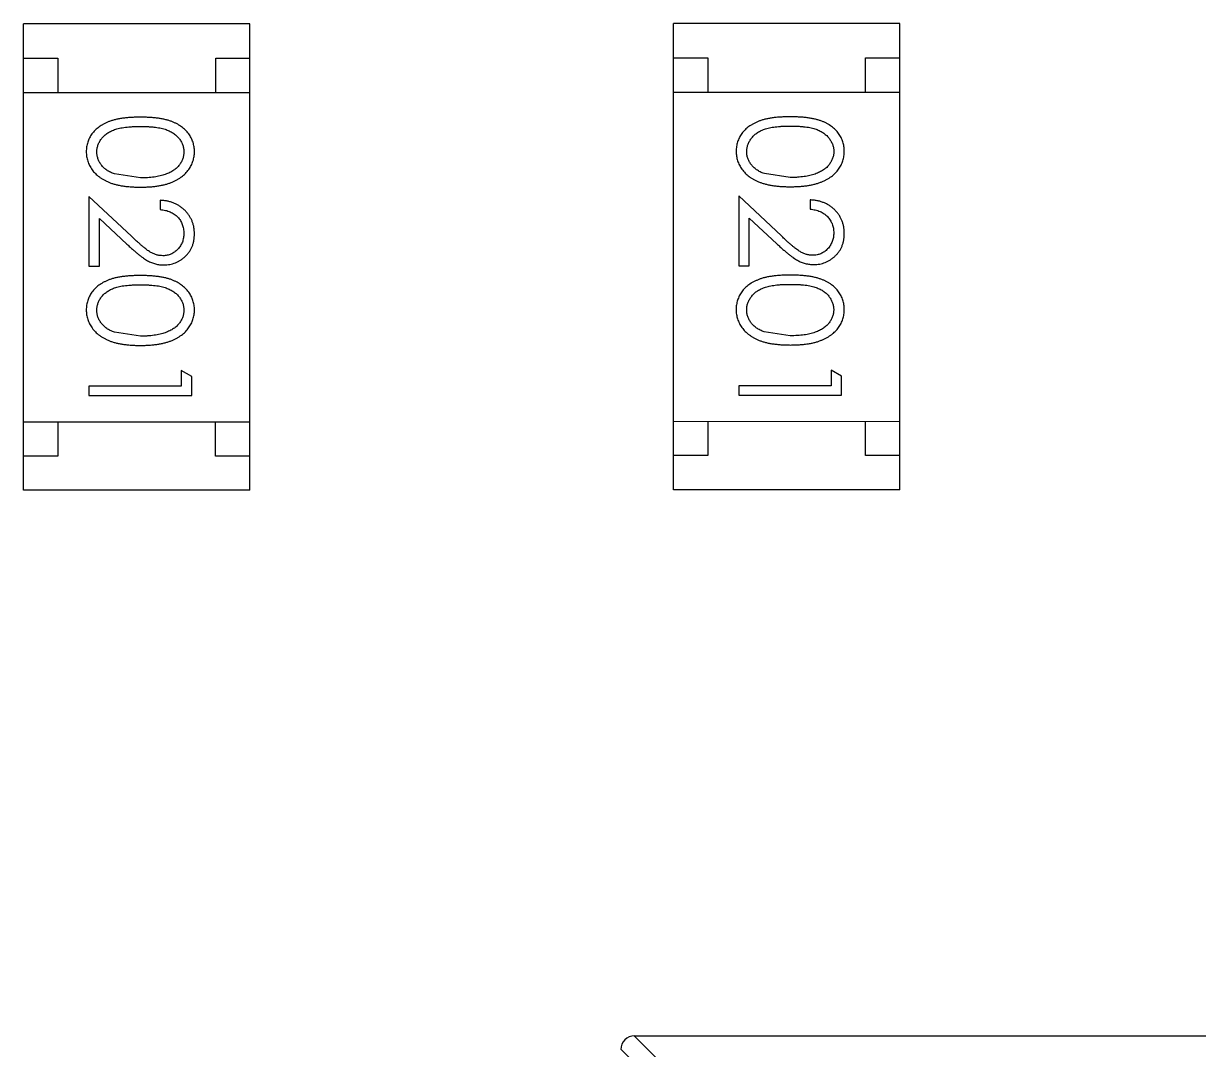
# Model space of a CAD drawing. Header units: inches. Extents: x -29 to 164, y -51 to 83.
# Drawn here: x 152.491 to 154.204, y 27.205 to 28.701 of the extents above; entities that cross this region are included whole.
import ezdxf

# ---------------------------------------------------------------- set-up
doc = ezdxf.new("R2010")
doc.units = ezdxf.units.IN
doc.header["$LTSCALE"] = 1.21
doc.header["$MEASUREMENT"] = 0
doc.layers.get('0').update_dxf_attribs({"linetype": 'CONTINUOUS'})

msp = doc.modelspace()

# ---------------------------------------------------------------- linework, layer by layer
at = {"color": 7, "linetype": 'Continuous'}
for p, q in [((152.4906, 28.02), (152.4908, 28.7)), ((152.8208, 28.7), (152.4908, 28.7)), ((152.8206, 28.02), (152.8208, 28.7)), ((153.4381, 28.0206), (153.4382, 28.7006)), ((153.7682, 28.7005), (153.4382, 28.7006)), ((153.7681, 28.0205), (153.7682, 28.7005)), ((152.4908, 28.65), (152.5408, 28.65)), ((152.5408, 28.65), (152.5408, 28.6)), ((152.7708, 28.65), (152.8208, 28.65)), ((152.7708, 28.6), (152.7708, 28.65)), ((153.4382, 28.6506), (153.4882, 28.6506)), ((153.4882, 28.6506), (153.4882, 28.6006)), ((153.7182, 28.6505), (153.7682, 28.6505)), ((153.7182, 28.6005), (153.7182, 28.6505)), ((152.4908, 28.6), (152.8208, 28.6)), ((153.4382, 28.6006), (153.7682, 28.6005)), ((152.661, 28.4755), (152.6233, 28.4812)), ((153.6085, 28.4761), (153.5708, 28.4818)), ((152.586, 28.4486), (152.586, 28.3467)), ((152.6481, 28.3904), (152.586, 28.4486)), ((152.6899, 28.4428), (152.6898, 28.4293)), ((153.5335, 28.4492), (153.5334, 28.3472)), ((153.5955, 28.391), (153.5335, 28.4492)), ((153.6373, 28.4434), (153.6373, 28.4299)), ((152.6014, 28.3467), (152.6014, 28.4165)), ((152.6014, 28.4165), (152.6414, 28.3789)), ((153.5488, 28.3472), (153.5488, 28.417)), ((153.5488, 28.417), (153.5889, 28.3795)), ((152.586, 28.3467), (152.6014, 28.3467)), ((153.5334, 28.3472), (153.5488, 28.3472)), ((152.661, 28.2447), (152.6233, 28.2504)), ((153.6084, 28.2453), (153.5707, 28.251)), ((152.7206, 28.1947), (152.7206, 28.1716)), ((152.736, 28.1859), (152.7206, 28.1947)), ((152.7359, 28.1582), (152.736, 28.1859)), ((153.668, 28.1953), (153.668, 28.1722)), ((153.6834, 28.1865), (153.668, 28.1953)), ((153.6834, 28.1587), (153.6834, 28.1865)), ((152.7206, 28.1716), (152.5859, 28.1717)), ((152.5859, 28.1717), (152.5859, 28.1582)), ((153.668, 28.1722), (153.5334, 28.1722)), ((153.5334, 28.1722), (153.5334, 28.1588)), ((152.5859, 28.1582), (152.7359, 28.1582)), ((153.5334, 28.1588), (153.6834, 28.1587)), ((152.4907, 28.12), (152.8207, 28.12)), ((152.5407, 28.12), (152.5406, 28.07)), ((152.7706, 28.07), (152.7707, 28.12)), ((153.4381, 28.1206), (153.7681, 28.1205)), ((153.4881, 28.1206), (153.4881, 28.0706)), ((153.7181, 28.0705), (153.7181, 28.1205)), ((152.5406, 28.07), (152.4906, 28.07)), ((152.8206, 28.07), (152.7706, 28.07)), ((153.4881, 28.0706), (153.4381, 28.0706)), ((153.7681, 28.0705), (153.7181, 28.0705)), ((152.8206, 28.02), (152.4906, 28.02)), ((153.7681, 28.0205), (153.4381, 28.0206)), ((153.3811, 27.2247), (153.4725, 27.1332)), ((153.3814, 27.2247), (155.0414, 27.2243)), ((153.4528, 27.1135), (153.3614, 27.205))]:
    msp.add_line(p, q, dxfattribs=at)
msp.add_arc((153.3814, 27.2047), 0.02, 89.988, 179.988, dxfattribs=at)
for points, knots in [([(152.661, 28.564), (152.6586, 28.5639), (152.6539, 28.5639), (152.6472, 28.5636), (152.6408, 28.5631), (152.6349, 28.5624), (152.6293, 28.5615), (152.6242, 28.5604), (152.6195, 28.5591), (152.6151, 28.5576), (152.6111, 28.5559), (152.6074, 28.554), (152.604, 28.552), (152.6008, 28.5499), (152.5978, 28.5476), (152.595, 28.5451), (152.5926, 28.5424), (152.5904, 28.5396), (152.5885, 28.5367), (152.5868, 28.5337), (152.5853, 28.5306), (152.5842, 28.5274), (152.5833, 28.5241), (152.5826, 28.5208), (152.5822, 28.5173), (152.5822, 28.515), (152.5822, 28.5138)], [0, 0, 0, 0, 0.068113, 0.132564, 0.193427, 0.250218, 0.303569, 0.353576, 0.400235, 0.443586, 0.484619, 0.524292, 0.56238, 0.599049, 0.63494, 0.669782, 0.704009, 0.737842, 0.771098, 0.803896, 0.836415, 0.868639, 0.900715, 0.933378, 0.966213, 1, 1, 1, 1]), ([(152.7399, 28.5138), (152.7398, 28.515), (152.7398, 28.5173), (152.7394, 28.5208), (152.7387, 28.5241), (152.7378, 28.5274), (152.7366, 28.5306), (152.7352, 28.5337), (152.7335, 28.5368), (152.7315, 28.5397), (152.7293, 28.5425), (152.7269, 28.5452), (152.7241, 28.5477), (152.7212, 28.55), (152.718, 28.5521), (152.7145, 28.5542), (152.7108, 28.556), (152.7069, 28.5577), (152.7025, 28.5592), (152.6979, 28.5604), (152.6927, 28.5616), (152.6872, 28.5624), (152.6812, 28.5631), (152.6748, 28.5636), (152.668, 28.5639), (152.6634, 28.5639), (152.661, 28.564)], [0, 0, 0, 0, 0.033742, 0.066533, 0.099153, 0.13154, 0.164087, 0.196563, 0.229707, 0.263315, 0.297504, 0.331686, 0.366482, 0.4021, 0.438958, 0.476748, 0.515985, 0.556589, 0.599519, 0.645765, 0.695487, 0.748721, 0.805687, 0.866754, 0.931405, 1, 1, 1, 1]), ([(153.6084, 28.5645), (153.6061, 28.5645), (153.6014, 28.5645), (153.5946, 28.5642), (153.5883, 28.5637), (153.5823, 28.563), (153.5768, 28.5621), (153.5717, 28.561), (153.5669, 28.5597), (153.5626, 28.5582), (153.5586, 28.5565), (153.5549, 28.5546), (153.5514, 28.5526), (153.5482, 28.5504), (153.5452, 28.5481), (153.5425, 28.5457), (153.5401, 28.543), (153.5379, 28.5402), (153.536, 28.5373), (153.5343, 28.5343), (153.5328, 28.5312), (153.5317, 28.528), (153.5308, 28.5247), (153.5301, 28.5214), (153.5297, 28.5179), (153.5297, 28.5156), (153.5296, 28.5144)], [0, 0, 0, 0, 0.068113, 0.132564, 0.193427, 0.250218, 0.303569, 0.353576, 0.400235, 0.443586, 0.484619, 0.524292, 0.56238, 0.599049, 0.63494, 0.669782, 0.704009, 0.737842, 0.771098, 0.803896, 0.836415, 0.868639, 0.900715, 0.933378, 0.966213, 1, 1, 1, 1]), ([(153.6873, 28.5144), (153.6873, 28.5155), (153.6873, 28.5179), (153.6869, 28.5213), (153.6862, 28.5247), (153.6853, 28.528), (153.6841, 28.5312), (153.6826, 28.5343), (153.6809, 28.5374), (153.679, 28.5403), (153.6768, 28.5431), (153.6743, 28.5458), (153.6716, 28.5482), (153.6686, 28.5506), (153.6654, 28.5527), (153.662, 28.5548), (153.6583, 28.5566), (153.6543, 28.5583), (153.65, 28.5597), (153.6453, 28.561), (153.6402, 28.5621), (153.6347, 28.563), (153.6287, 28.5637), (153.6223, 28.5642), (153.6155, 28.5645), (153.6108, 28.5645), (153.6084, 28.5645)], [0, 0, 0, 0, 0.033742, 0.066533, 0.099153, 0.13154, 0.164087, 0.196563, 0.229707, 0.263315, 0.297504, 0.331686, 0.366482, 0.4021, 0.438958, 0.476748, 0.515985, 0.556589, 0.599519, 0.645765, 0.695487, 0.748721, 0.805687, 0.866754, 0.931405, 1, 1, 1, 1]), ([(152.5976, 28.5134), (152.5976, 28.515), (152.5978, 28.5183), (152.5991, 28.5232), (152.6012, 28.5279), (152.6036, 28.5317), (152.6059, 28.5345), (152.6078, 28.5366), (152.6099, 28.5385), (152.6123, 28.5403), (152.6148, 28.5419), (152.6175, 28.5434), (152.6204, 28.5447), (152.6235, 28.546), (152.6269, 28.5471), (152.6307, 28.548), (152.6348, 28.5487), (152.6393, 28.5494), (152.6442, 28.5499), (152.6495, 28.5502), (152.6551, 28.5505), (152.659, 28.5505), (152.661, 28.5505)], [0, 0, 0, 0, 0.060034, 0.120278, 0.182348, 0.247919, 0.281641, 0.315701, 0.350322, 0.385703, 0.421819, 0.459196, 0.497866, 0.538301, 0.58121, 0.628183, 0.679403, 0.734699, 0.794074, 0.858416, 0.927049, 1, 1, 1, 1]), ([(152.661, 28.5505), (152.663, 28.5505), (152.6669, 28.5505), (152.6726, 28.5502), (152.6779, 28.5499), (152.6828, 28.5493), (152.6873, 28.5488), (152.6915, 28.5479), (152.6952, 28.547), (152.6986, 28.5459), (152.7017, 28.5447), (152.7046, 28.5433), (152.7073, 28.5418), (152.7098, 28.5402), (152.7122, 28.5384), (152.7143, 28.5365), (152.7163, 28.5345), (152.7185, 28.5317), (152.7208, 28.5279), (152.723, 28.5232), (152.7242, 28.5183), (152.7244, 28.515), (152.7245, 28.5133)], [0, 0, 0, 0, 0.073302, 0.142286, 0.206253, 0.266017, 0.321612, 0.372532, 0.419497, 0.462398, 0.502825, 0.541489, 0.579034, 0.615143, 0.650298, 0.684912, 0.718701, 0.752189, 0.817245, 0.879117, 0.939613, 1, 1, 1, 1]), ([(153.545, 28.5139), (153.5451, 28.5156), (153.5453, 28.5189), (153.5466, 28.5238), (153.5486, 28.5285), (153.551, 28.5323), (153.5533, 28.5351), (153.5553, 28.5372), (153.5574, 28.5391), (153.5597, 28.5408), (153.5622, 28.5425), (153.5649, 28.5439), (153.5678, 28.5453), (153.571, 28.5465), (153.5744, 28.5476), (153.5781, 28.5486), (153.5823, 28.5493), (153.5868, 28.55), (153.5917, 28.5504), (153.5969, 28.5508), (153.6026, 28.5511), (153.6065, 28.5511), (153.6085, 28.5511)], [0, 0, 0, 0, 0.060034, 0.120278, 0.182348, 0.247919, 0.281641, 0.315701, 0.350322, 0.385703, 0.421819, 0.459196, 0.497866, 0.538301, 0.58121, 0.628183, 0.679403, 0.734699, 0.794074, 0.858416, 0.927049, 1, 1, 1, 1]), ([(153.6085, 28.5511), (153.6105, 28.5511), (153.6144, 28.5511), (153.6201, 28.5508), (153.6254, 28.5504), (153.6303, 28.5499), (153.6348, 28.5493), (153.6389, 28.5485), (153.6427, 28.5476), (153.6461, 28.5465), (153.6492, 28.5452), (153.6521, 28.5439), (153.6548, 28.5424), (153.6573, 28.5408), (153.6596, 28.539), (153.6618, 28.5371), (153.6637, 28.5351), (153.666, 28.5322), (153.6683, 28.5285), (153.6705, 28.5238), (153.6717, 28.5189), (153.6719, 28.5156), (153.6719, 28.5139)], [0, 0, 0, 0, 0.073302, 0.142286, 0.206253, 0.266017, 0.321612, 0.372532, 0.419497, 0.462398, 0.502825, 0.541489, 0.579034, 0.615143, 0.650298, 0.684912, 0.718701, 0.752189, 0.817245, 0.879117, 0.939613, 1, 1, 1, 1]), ([(152.5822, 28.5138), (152.5822, 28.5126), (152.5822, 28.5102), (152.5827, 28.5067), (152.5833, 28.5033), (152.5843, 28.4999), (152.5855, 28.4967), (152.5869, 28.4935), (152.5887, 28.4904), (152.5906, 28.4874), (152.5929, 28.4845), (152.5954, 28.4818), (152.5982, 28.4792), (152.6013, 28.4768), (152.6046, 28.4745), (152.6081, 28.4724), (152.6119, 28.4705), (152.616, 28.4687), (152.6204, 28.4671), (152.6251, 28.4658), (152.6302, 28.4646), (152.6357, 28.4636), (152.6415, 28.463), (152.6476, 28.4624), (152.6542, 28.4621), (152.6587, 28.4621), (152.6609, 28.462)], [0, 0, 0, 0, 0.033824, 0.067298, 0.10028, 0.133019, 0.165736, 0.198792, 0.232372, 0.266409, 0.301016, 0.336196, 0.371972, 0.408574, 0.446394, 0.485225, 0.525372, 0.567224, 0.611081, 0.65775, 0.70702, 0.759235, 0.814484, 0.873227, 0.934937, 1, 1, 1, 1]), ([(152.6233, 28.4812), (152.6223, 28.4816), (152.6202, 28.4823), (152.6173, 28.4837), (152.6146, 28.4851), (152.612, 28.4867), (152.6097, 28.4885), (152.6076, 28.4903), (152.6057, 28.4923), (152.6034, 28.4951), (152.6011, 28.4988), (152.5991, 28.5035), (152.5978, 28.5084), (152.5976, 28.5117), (152.5976, 28.5134)], [0, 0, 0, 0, 0.075949, 0.148549, 0.218996, 0.286119, 0.351826, 0.416074, 0.478265, 0.540325, 0.660405, 0.774606, 0.887187, 1, 1, 1, 1]), ([(152.6609, 28.462), (152.6633, 28.4621), (152.6677, 28.4621), (152.6743, 28.4624), (152.6805, 28.4629), (152.6864, 28.4637), (152.6918, 28.4646), (152.697, 28.4658), (152.7017, 28.4672), (152.7061, 28.4688), (152.7102, 28.4706), (152.7141, 28.4725), (152.7176, 28.4746), (152.7209, 28.4769), (152.7239, 28.4793), (152.7267, 28.4819), (152.7292, 28.4846), (152.7315, 28.4875), (152.7335, 28.4904), (152.7352, 28.4935), (152.7366, 28.4967), (152.7378, 28.5), (152.7387, 28.5033), (152.7394, 28.5067), (152.7398, 28.5102), (152.7398, 28.5126), (152.7399, 28.5138)], [0, 0, 0, 0, 0.065278, 0.127205, 0.186168, 0.241675, 0.294115, 0.343609, 0.390387, 0.434463, 0.476646, 0.517002, 0.555936, 0.593716, 0.630057, 0.665601, 0.700745, 0.734917, 0.768681, 0.802087, 0.834849, 0.867433, 0.900138, 0.932806, 0.966212, 1, 1, 1, 1]), ([(152.7245, 28.5133), (152.7244, 28.5117), (152.7242, 28.5084), (152.723, 28.5036), (152.7208, 28.4989), (152.7185, 28.4951), (152.7162, 28.4923), (152.7142, 28.4902), (152.712, 28.4883), (152.7095, 28.4865), (152.7068, 28.4848), (152.7038, 28.4832), (152.7007, 28.4818), (152.6972, 28.4805), (152.6936, 28.4793), (152.6897, 28.4782), (152.6855, 28.4774), (152.6811, 28.4767), (152.6764, 28.4762), (152.6715, 28.4757), (152.6663, 28.4756), (152.6628, 28.4755), (152.661, 28.4755)], [0, 0, 0, 0, 0.059689, 0.119507, 0.181075, 0.246162, 0.279894, 0.314468, 0.350403, 0.387474, 0.426147, 0.466624, 0.508745, 0.553328, 0.600058, 0.649177, 0.700552, 0.754894, 0.811825, 0.871514, 0.934319, 1, 1, 1, 1]), ([(153.5296, 28.5144), (153.5297, 28.5132), (153.5297, 28.5108), (153.5301, 28.5073), (153.5308, 28.5039), (153.5317, 28.5005), (153.5329, 28.4973), (153.5344, 28.4941), (153.5361, 28.491), (153.5381, 28.488), (153.5404, 28.4851), (153.5429, 28.4823), (153.5457, 28.4797), (153.5487, 28.4773), (153.552, 28.4751), (153.5556, 28.473), (153.5594, 28.4711), (153.5635, 28.4693), (153.5678, 28.4677), (153.5726, 28.4664), (153.5777, 28.4652), (153.5831, 28.4642), (153.5889, 28.4635), (153.5951, 28.463), (153.6016, 28.4627), (153.6061, 28.4626), (153.6084, 28.4626)], [0, 0, 0, 0, 0.033824, 0.067298, 0.10028, 0.133019, 0.165736, 0.198792, 0.232372, 0.266409, 0.301016, 0.336196, 0.371972, 0.408574, 0.446394, 0.485225, 0.525372, 0.567224, 0.611081, 0.65775, 0.70702, 0.759235, 0.814484, 0.873227, 0.934937, 1, 1, 1, 1]), ([(153.5708, 28.4818), (153.5697, 28.4821), (153.5677, 28.4829), (153.5647, 28.4842), (153.562, 28.4857), (153.5595, 28.4873), (153.5572, 28.4891), (153.555, 28.4909), (153.5531, 28.4929), (153.5509, 28.4957), (153.5485, 28.4994), (153.5465, 28.5041), (153.5452, 28.509), (153.5451, 28.5123), (153.545, 28.5139)], [0, 0, 0, 0, 0.075949, 0.148549, 0.218996, 0.286119, 0.351826, 0.416074, 0.478265, 0.540325, 0.660405, 0.774606, 0.887187, 1, 1, 1, 1]), ([(153.6084, 28.4626), (153.6107, 28.4626), (153.6152, 28.4627), (153.6218, 28.463), (153.628, 28.4635), (153.6338, 28.4643), (153.6393, 28.4652), (153.6444, 28.4664), (153.6492, 28.4678), (153.6536, 28.4694), (153.6577, 28.4712), (153.6615, 28.4731), (153.6651, 28.4752), (153.6684, 28.4775), (153.6714, 28.4799), (153.6742, 28.4824), (153.6767, 28.4852), (153.6789, 28.488), (153.6809, 28.491), (153.6826, 28.4941), (153.6841, 28.4973), (153.6853, 28.5005), (153.6862, 28.5039), (153.6869, 28.5073), (153.6873, 28.5108), (153.6873, 28.5132), (153.6873, 28.5144)], [0, 0, 0, 0, 0.065278, 0.127205, 0.186168, 0.241675, 0.294115, 0.343609, 0.390387, 0.434463, 0.476646, 0.517002, 0.555936, 0.593716, 0.630057, 0.665601, 0.700745, 0.734917, 0.768681, 0.802087, 0.834849, 0.867433, 0.900138, 0.932806, 0.966212, 1, 1, 1, 1]), ([(153.6719, 28.5139), (153.6719, 28.5123), (153.6717, 28.509), (153.6704, 28.5041), (153.6683, 28.4995), (153.666, 28.4957), (153.6637, 28.4929), (153.6617, 28.4908), (153.6594, 28.4889), (153.657, 28.4871), (153.6542, 28.4854), (153.6513, 28.4838), (153.6481, 28.4824), (153.6447, 28.4811), (153.641, 28.4799), (153.6371, 28.4788), (153.6329, 28.478), (153.6285, 28.4773), (153.6239, 28.4768), (153.619, 28.4763), (153.6138, 28.4761), (153.6103, 28.4761), (153.6085, 28.4761)], [0, 0, 0, 0, 0.059689, 0.119507, 0.181075, 0.246162, 0.279894, 0.314468, 0.350403, 0.387474, 0.426147, 0.466624, 0.508745, 0.553328, 0.600058, 0.649177, 0.700552, 0.754894, 0.811825, 0.871514, 0.934319, 1, 1, 1, 1]), ([(152.7398, 28.3939), (152.7398, 28.3955), (152.7397, 28.3988), (152.7391, 28.4037), (152.7379, 28.4083), (152.7364, 28.4127), (152.7344, 28.4169), (152.732, 28.4209), (152.7291, 28.4248), (152.7258, 28.4283), (152.7222, 28.4316), (152.7183, 28.4345), (152.7142, 28.4369), (152.7098, 28.4389), (152.7051, 28.4406), (152.7003, 28.4417), (152.6951, 28.4425), (152.6916, 28.4427), (152.6899, 28.4428)], [0, 0, 0, 0, 0.06445, 0.126725, 0.187421, 0.247417, 0.306749, 0.366595, 0.427749, 0.490235, 0.553031, 0.614805, 0.676505, 0.738096, 0.801021, 0.864897, 0.931209, 1, 1, 1, 1]), ([(153.6873, 28.3944), (153.6873, 28.3961), (153.6872, 28.3994), (153.6865, 28.4042), (153.6854, 28.4089), (153.6839, 28.4133), (153.6819, 28.4175), (153.6795, 28.4215), (153.6766, 28.4254), (153.6733, 28.4289), (153.6697, 28.4322), (153.6658, 28.4351), (153.6616, 28.4375), (153.6572, 28.4395), (153.6526, 28.4411), (153.6477, 28.4423), (153.6426, 28.4431), (153.6391, 28.4433), (153.6373, 28.4434)], [0, 0, 0, 0, 0.06445, 0.126725, 0.187421, 0.247417, 0.306749, 0.366595, 0.427749, 0.490235, 0.553031, 0.614805, 0.676505, 0.738096, 0.801021, 0.864897, 0.931209, 1, 1, 1, 1]), ([(152.6898, 28.4293), (152.6912, 28.4292), (152.6938, 28.429), (152.6976, 28.4282), (152.7011, 28.4273), (152.7044, 28.426), (152.7075, 28.4245), (152.7104, 28.4228), (152.713, 28.4208), (152.7154, 28.4185), (152.7175, 28.4161), (152.7194, 28.4134), (152.721, 28.4107), (152.7222, 28.4077), (152.7232, 28.4046), (152.7239, 28.4014), (152.7244, 28.398), (152.7244, 28.3957), (152.7245, 28.3946)], [0, 0, 0, 0, 0.073648, 0.143686, 0.210962, 0.275557, 0.338064, 0.399311, 0.4594, 0.51934, 0.579024, 0.637809, 0.695959, 0.754122, 0.813113, 0.873453, 0.935561, 1, 1, 1, 1]), ([(153.6373, 28.4299), (153.6386, 28.4298), (153.6413, 28.4295), (153.645, 28.4288), (153.6486, 28.4278), (153.6519, 28.4266), (153.655, 28.4251), (153.6578, 28.4234), (153.6605, 28.4214), (153.6629, 28.4191), (153.665, 28.4166), (153.6669, 28.414), (153.6684, 28.4112), (153.6697, 28.4083), (153.6707, 28.4052), (153.6714, 28.402), (153.6718, 28.3986), (153.6719, 28.3963), (153.6719, 28.3951)], [0, 0, 0, 0, 0.073648, 0.143686, 0.210962, 0.275557, 0.338064, 0.399311, 0.4594, 0.51934, 0.579024, 0.637809, 0.695959, 0.754122, 0.813113, 0.873453, 0.935561, 1, 1, 1, 1]), ([(152.694, 28.362), (152.6924, 28.3621), (152.6892, 28.3622), (152.6844, 28.3632), (152.6797, 28.365), (152.6759, 28.3669), (152.6728, 28.369), (152.6701, 28.3709), (152.6672, 28.3732), (152.6639, 28.3759), (152.6604, 28.379), (152.6565, 28.3824), (152.6524, 28.3863), (152.6496, 28.389), (152.6481, 28.3904)], [0, 0, 0, 0, 0.088014, 0.174976, 0.2638, 0.355443, 0.406413, 0.465519, 0.533076, 0.609353, 0.693899, 0.787171, 0.889197, 1, 1, 1, 1]), ([(152.7245, 28.3946), (152.7244, 28.3934), (152.7244, 28.3912), (152.7239, 28.388), (152.7232, 28.3849), (152.7223, 28.3819), (152.721, 28.3791), (152.7194, 28.3764), (152.7176, 28.3738), (152.7155, 28.3714), (152.7132, 28.3692), (152.7108, 28.3673), (152.7083, 28.3657), (152.7056, 28.3643), (152.7029, 28.3633), (152.7, 28.3626), (152.6971, 28.3621), (152.6951, 28.362), (152.694, 28.362)], [0, 0, 0, 0, 0.068027, 0.133505, 0.19695, 0.26027, 0.322741, 0.384982, 0.448465, 0.513424, 0.578224, 0.640011, 0.700094, 0.760067, 0.819012, 0.877878, 0.938035, 1, 1, 1, 1]), ([(152.6952, 28.3486), (152.6967, 28.3486), (152.6996, 28.3487), (152.704, 28.3493), (152.7081, 28.3503), (152.7121, 28.3516), (152.716, 28.3534), (152.7197, 28.3556), (152.7232, 28.3581), (152.7266, 28.361), (152.7297, 28.3642), (152.7324, 28.3678), (152.7347, 28.3715), (152.7366, 28.3755), (152.7381, 28.3798), (152.7391, 28.3843), (152.7397, 28.389), (152.7398, 28.3922), (152.7398, 28.3939)], [0, 0, 0, 0, 0.06271, 0.123347, 0.183401, 0.242828, 0.302097, 0.36242, 0.423725, 0.487032, 0.550491, 0.612709, 0.674265, 0.73617, 0.799211, 0.863483, 0.930525, 1, 1, 1, 1]), ([(153.6415, 28.3626), (153.6399, 28.3627), (153.6366, 28.3628), (153.6319, 28.3638), (153.6272, 28.3655), (153.6234, 28.3675), (153.6203, 28.3696), (153.6176, 28.3714), (153.6147, 28.3738), (153.6114, 28.3764), (153.6078, 28.3795), (153.604, 28.383), (153.5999, 28.3868), (153.597, 28.3896), (153.5955, 28.391)], [0, 0, 0, 0, 0.088014, 0.174976, 0.2638, 0.355443, 0.406413, 0.465519, 0.533076, 0.609353, 0.693899, 0.787171, 0.889197, 1, 1, 1, 1]), ([(153.6719, 28.3951), (153.6719, 28.394), (153.6718, 28.3918), (153.6714, 28.3886), (153.6707, 28.3855), (153.6697, 28.3825), (153.6684, 28.3797), (153.6669, 28.377), (153.6651, 28.3744), (153.663, 28.372), (153.6607, 28.3698), (153.6583, 28.3679), (153.6557, 28.3662), (153.6531, 28.3649), (153.6504, 28.3639), (153.6475, 28.3632), (153.6445, 28.3627), (153.6425, 28.3626), (153.6415, 28.3626)], [0, 0, 0, 0, 0.068027, 0.133505, 0.19695, 0.26027, 0.322741, 0.384982, 0.448465, 0.513424, 0.578224, 0.640011, 0.700094, 0.760067, 0.819012, 0.877878, 0.938035, 1, 1, 1, 1]), ([(153.6427, 28.3491), (153.6442, 28.3492), (153.6471, 28.3493), (153.6514, 28.3498), (153.6556, 28.3508), (153.6596, 28.3522), (153.6634, 28.354), (153.6671, 28.3562), (153.6707, 28.3587), (153.6741, 28.3616), (153.6772, 28.3648), (153.6799, 28.3684), (153.6822, 28.3721), (153.6841, 28.3761), (153.6855, 28.3804), (153.6865, 28.3848), (153.6872, 28.3896), (153.6873, 28.3928), (153.6873, 28.3944)], [0, 0, 0, 0, 0.06271, 0.123347, 0.183401, 0.242828, 0.302097, 0.36242, 0.423725, 0.487032, 0.550491, 0.612709, 0.674265, 0.73617, 0.799211, 0.863483, 0.930525, 1, 1, 1, 1]), ([(152.6414, 28.3789), (152.643, 28.3775), (152.6459, 28.3747), (152.6503, 28.3708), (152.6544, 28.3672), (152.6583, 28.364), (152.6619, 28.3611), (152.6653, 28.3587), (152.6685, 28.3566), (152.6723, 28.3542), (152.677, 28.3519), (152.6829, 28.35), (152.689, 28.3488), (152.6932, 28.3486), (152.6952, 28.3486)], [0, 0, 0, 0, 0.09953, 0.192079, 0.277712, 0.357454, 0.429648, 0.495771, 0.555538, 0.608657, 0.707578, 0.804328, 0.901298, 1, 1, 1, 1]), ([(153.5889, 28.3795), (153.5904, 28.3781), (153.5934, 28.3753), (153.5978, 28.3713), (153.6019, 28.3678), (153.6058, 28.3646), (153.6094, 28.3617), (153.6128, 28.3593), (153.6159, 28.3572), (153.6197, 28.3548), (153.6245, 28.3525), (153.6304, 28.3506), (153.6365, 28.3494), (153.6406, 28.3492), (153.6427, 28.3491)], [0, 0, 0, 0, 0.09953, 0.192079, 0.277712, 0.357454, 0.429648, 0.495771, 0.555538, 0.608657, 0.707578, 0.804328, 0.901298, 1, 1, 1, 1]), ([(152.6609, 28.3332), (152.6585, 28.3332), (152.6539, 28.3331), (152.6471, 28.3328), (152.6408, 28.3323), (152.6348, 28.3316), (152.6293, 28.3307), (152.6242, 28.3297), (152.6194, 28.3283), (152.6151, 28.3268), (152.6111, 28.3251), (152.6074, 28.3233), (152.6039, 28.3213), (152.6007, 28.3191), (152.5977, 28.3168), (152.595, 28.3143), (152.5926, 28.3117), (152.5904, 28.3089), (152.5884, 28.3059), (152.5868, 28.3029), (152.5853, 28.2998), (152.5842, 28.2966), (152.5832, 28.2934), (152.5826, 28.29), (152.5822, 28.2866), (152.5821, 28.2842), (152.5821, 28.283)], [0, 0, 0, 0, 0.068113, 0.132564, 0.193427, 0.250218, 0.303569, 0.353576, 0.400235, 0.443586, 0.484619, 0.524292, 0.56238, 0.599049, 0.63494, 0.669782, 0.704009, 0.737842, 0.771098, 0.803896, 0.836415, 0.868639, 0.900715, 0.933378, 0.966213, 1, 1, 1, 1]), ([(152.5975, 28.2826), (152.5976, 28.2842), (152.5978, 28.2876), (152.5991, 28.2924), (152.6011, 28.2972), (152.6035, 28.3009), (152.6058, 28.3038), (152.6077, 28.3058), (152.6099, 28.3077), (152.6122, 28.3095), (152.6147, 28.3111), (152.6174, 28.3126), (152.6203, 28.3139), (152.6234, 28.3152), (152.6268, 28.3163), (152.6306, 28.3172), (152.6348, 28.318), (152.6393, 28.3186), (152.6442, 28.3191), (152.6494, 28.3194), (152.6551, 28.3197), (152.659, 28.3197), (152.661, 28.3197)], [0, 0, 0, 0, 0.060034, 0.120278, 0.182348, 0.247919, 0.281641, 0.315701, 0.350322, 0.385703, 0.421819, 0.459196, 0.497866, 0.538301, 0.58121, 0.628183, 0.679403, 0.734699, 0.794074, 0.858416, 0.927049, 1, 1, 1, 1]), ([(152.7398, 28.283), (152.7398, 28.2842), (152.7398, 28.2865), (152.7394, 28.29), (152.7387, 28.2934), (152.7377, 28.2966), (152.7366, 28.2999), (152.7351, 28.303), (152.7334, 28.306), (152.7315, 28.309), (152.7292, 28.3118), (152.7268, 28.3144), (152.7241, 28.3169), (152.7211, 28.3192), (152.7179, 28.3214), (152.7145, 28.3234), (152.7108, 28.3252), (152.7068, 28.3269), (152.7025, 28.3284), (152.6978, 28.3297), (152.6927, 28.3308), (152.6871, 28.3316), (152.6812, 28.3323), (152.6748, 28.3328), (152.668, 28.3331), (152.6633, 28.3332), (152.6609, 28.3332)], [0, 0, 0, 0, 0.033742, 0.066533, 0.099153, 0.13154, 0.164087, 0.196563, 0.229707, 0.263315, 0.297504, 0.331686, 0.366482, 0.4021, 0.438958, 0.476748, 0.515985, 0.556589, 0.599519, 0.645765, 0.695487, 0.748721, 0.805687, 0.866754, 0.931405, 1, 1, 1, 1]), ([(152.661, 28.3197), (152.663, 28.3197), (152.6669, 28.3197), (152.6726, 28.3194), (152.6778, 28.3191), (152.6827, 28.3186), (152.6873, 28.318), (152.6914, 28.3171), (152.6952, 28.3162), (152.6986, 28.3151), (152.7017, 28.3139), (152.7046, 28.3125), (152.7073, 28.311), (152.7098, 28.3094), (152.7121, 28.3077), (152.7143, 28.3058), (152.7162, 28.3038), (152.7184, 28.3009), (152.7208, 28.2972), (152.7229, 28.2925), (152.7242, 28.2875), (152.7243, 28.2842), (152.7244, 28.2826)], [0, 0, 0, 0, 0.073302, 0.142286, 0.206253, 0.266017, 0.321612, 0.372532, 0.419497, 0.462398, 0.502825, 0.541489, 0.579034, 0.615143, 0.650298, 0.684912, 0.718701, 0.752189, 0.817245, 0.879117, 0.939613, 1, 1, 1, 1]), ([(153.6084, 28.3338), (153.606, 28.3337), (153.6014, 28.3337), (153.5946, 28.3334), (153.5882, 28.3329), (153.5823, 28.3322), (153.5768, 28.3313), (153.5716, 28.3303), (153.5669, 28.3289), (153.5626, 28.3274), (153.5586, 28.3257), (153.5548, 28.3239), (153.5514, 28.3219), (153.5482, 28.3197), (153.5452, 28.3174), (153.5425, 28.3149), (153.54, 28.3122), (153.5378, 28.3095), (153.5359, 28.3065), (153.5342, 28.3035), (153.5328, 28.3004), (153.5316, 28.2972), (153.5307, 28.294), (153.5301, 28.2906), (153.5296, 28.2871), (153.5296, 28.2848), (153.5296, 28.2836)], [0, 0, 0, 0, 0.068113, 0.132564, 0.193427, 0.250218, 0.303569, 0.353576, 0.400235, 0.443586, 0.484619, 0.524292, 0.56238, 0.599049, 0.63494, 0.669782, 0.704009, 0.737842, 0.771098, 0.803896, 0.836415, 0.868639, 0.900715, 0.933378, 0.966213, 1, 1, 1, 1]), ([(153.545, 28.2832), (153.5451, 28.2848), (153.5452, 28.2881), (153.5465, 28.293), (153.5486, 28.2977), (153.551, 28.3015), (153.5533, 28.3044), (153.5552, 28.3064), (153.5574, 28.3083), (153.5597, 28.3101), (153.5622, 28.3117), (153.5649, 28.3132), (153.5678, 28.3145), (153.5709, 28.3158), (153.5743, 28.3169), (153.5781, 28.3178), (153.5822, 28.3185), (153.5867, 28.3192), (153.5916, 28.3197), (153.5969, 28.32), (153.6026, 28.3203), (153.6064, 28.3203), (153.6084, 28.3203)], [0, 0, 0, 0, 0.060034, 0.120278, 0.182348, 0.247919, 0.281641, 0.315701, 0.350322, 0.385703, 0.421819, 0.459196, 0.497866, 0.538301, 0.58121, 0.628183, 0.679403, 0.734699, 0.794074, 0.858416, 0.927049, 1, 1, 1, 1]), ([(153.6873, 28.2836), (153.6873, 28.2848), (153.6872, 28.2871), (153.6868, 28.2906), (153.6862, 28.2939), (153.6852, 28.2972), (153.6841, 28.3004), (153.6826, 28.3036), (153.6809, 28.3066), (153.6789, 28.3095), (153.6767, 28.3123), (153.6743, 28.315), (153.6715, 28.3175), (153.6686, 28.3198), (153.6654, 28.322), (153.6619, 28.324), (153.6582, 28.3258), (153.6543, 28.3275), (153.65, 28.329), (153.6453, 28.3302), (153.6402, 28.3314), (153.6346, 28.3322), (153.6286, 28.3329), (153.6223, 28.3334), (153.6155, 28.3337), (153.6108, 28.3337), (153.6084, 28.3338)], [0, 0, 0, 0, 0.033742, 0.066533, 0.099153, 0.13154, 0.164087, 0.196563, 0.229707, 0.263315, 0.297504, 0.331686, 0.366482, 0.4021, 0.438958, 0.476748, 0.515985, 0.556589, 0.599519, 0.645765, 0.695487, 0.748721, 0.805687, 0.866754, 0.931405, 1, 1, 1, 1]), ([(153.6084, 28.3203), (153.6105, 28.3203), (153.6144, 28.3203), (153.62, 28.32), (153.6253, 28.3197), (153.6302, 28.3192), (153.6347, 28.3186), (153.6389, 28.3177), (153.6426, 28.3168), (153.646, 28.3157), (153.6492, 28.3145), (153.6521, 28.3131), (153.6548, 28.3116), (153.6573, 28.31), (153.6596, 28.3082), (153.6617, 28.3064), (153.6637, 28.3043), (153.6659, 28.3015), (153.6683, 28.2977), (153.6704, 28.293), (153.6716, 28.2881), (153.6718, 28.2848), (153.6719, 28.2831)], [0, 0, 0, 0, 0.073302, 0.142286, 0.206253, 0.266017, 0.321612, 0.372532, 0.419497, 0.462398, 0.502825, 0.541489, 0.579034, 0.615143, 0.650298, 0.684912, 0.718701, 0.752189, 0.817245, 0.879117, 0.939613, 1, 1, 1, 1]), ([(152.5821, 28.283), (152.5821, 28.2819), (152.5822, 28.2795), (152.5826, 28.276), (152.5833, 28.2725), (152.5842, 28.2692), (152.5854, 28.2659), (152.5869, 28.2627), (152.5886, 28.2596), (152.5906, 28.2566), (152.5928, 28.2537), (152.5954, 28.251), (152.5981, 28.2484), (152.6012, 28.246), (152.6045, 28.2437), (152.6081, 28.2417), (152.6119, 28.2397), (152.6159, 28.238), (152.6203, 28.2363), (152.6251, 28.235), (152.6302, 28.2338), (152.6356, 28.2329), (152.6414, 28.2322), (152.6476, 28.2316), (152.6541, 28.2313), (152.6586, 28.2313), (152.6609, 28.2313)], [0, 0, 0, 0, 0.033824, 0.067298, 0.10028, 0.133019, 0.165736, 0.198792, 0.232372, 0.266409, 0.301016, 0.336196, 0.371972, 0.408574, 0.446394, 0.485225, 0.525372, 0.567224, 0.611081, 0.65775, 0.70702, 0.759235, 0.814484, 0.873227, 0.934937, 1, 1, 1, 1]), ([(152.6233, 28.2504), (152.6222, 28.2508), (152.6202, 28.2516), (152.6172, 28.2529), (152.6145, 28.2543), (152.612, 28.256), (152.6097, 28.2577), (152.6075, 28.2596), (152.6056, 28.2616), (152.6034, 28.2644), (152.601, 28.2681), (152.599, 28.2728), (152.5977, 28.2776), (152.5976, 28.2809), (152.5975, 28.2826)], [0, 0, 0, 0, 0.075949, 0.148549, 0.218996, 0.286119, 0.351826, 0.416074, 0.478265, 0.540325, 0.660405, 0.774606, 0.887187, 1, 1, 1, 1]), ([(152.6609, 28.2313), (152.6632, 28.2313), (152.6677, 28.2313), (152.6743, 28.2316), (152.6805, 28.2322), (152.6863, 28.2329), (152.6918, 28.2339), (152.6969, 28.235), (152.7017, 28.2364), (152.7061, 28.238), (152.7102, 28.2398), (152.714, 28.2418), (152.7176, 28.2439), (152.7209, 28.2461), (152.7239, 28.2485), (152.7267, 28.2511), (152.7292, 28.2538), (152.7314, 28.2567), (152.7334, 28.2597), (152.7351, 28.2628), (152.7366, 28.2659), (152.7377, 28.2692), (152.7387, 28.2725), (152.7394, 28.2759), (152.7398, 28.2794), (152.7398, 28.2818), (152.7398, 28.283)], [0, 0, 0, 0, 0.065278, 0.127205, 0.186168, 0.241675, 0.294115, 0.343609, 0.390387, 0.434463, 0.476646, 0.517002, 0.555936, 0.593716, 0.630057, 0.665601, 0.700745, 0.734917, 0.768681, 0.802087, 0.834849, 0.867433, 0.900138, 0.932806, 0.966212, 1, 1, 1, 1]), ([(152.7244, 28.2826), (152.7243, 28.2809), (152.7242, 28.2776), (152.7229, 28.2728), (152.7208, 28.2681), (152.7184, 28.2644), (152.7162, 28.2615), (152.7141, 28.2595), (152.7119, 28.2575), (152.7094, 28.2557), (152.7067, 28.254), (152.7038, 28.2525), (152.7006, 28.251), (152.6972, 28.2497), (152.6935, 28.2485), (152.6896, 28.2475), (152.6854, 28.2467), (152.681, 28.2459), (152.6764, 28.2454), (152.6715, 28.245), (152.6663, 28.2448), (152.6628, 28.2447), (152.661, 28.2447)], [0, 0, 0, 0, 0.059689, 0.119507, 0.181075, 0.246162, 0.279894, 0.314468, 0.350403, 0.387474, 0.426147, 0.466624, 0.508745, 0.553328, 0.600058, 0.649177, 0.700552, 0.754894, 0.811825, 0.871514, 0.934319, 1, 1, 1, 1]), ([(153.5296, 28.2836), (153.5296, 28.2824), (153.5296, 28.2801), (153.5301, 28.2765), (153.5307, 28.2731), (153.5317, 28.2698), (153.5329, 28.2665), (153.5343, 28.2633), (153.5361, 28.2602), (153.5381, 28.2572), (153.5403, 28.2543), (153.5428, 28.2516), (153.5456, 28.249), (153.5487, 28.2466), (153.552, 28.2443), (153.5555, 28.2422), (153.5593, 28.2403), (153.5634, 28.2385), (153.5678, 28.2369), (153.5725, 28.2356), (153.5776, 28.2344), (153.5831, 28.2335), (153.5889, 28.2328), (153.5951, 28.2322), (153.6016, 28.2319), (153.6061, 28.2319), (153.6084, 28.2318)], [0, 0, 0, 0, 0.033824, 0.067298, 0.10028, 0.133019, 0.165736, 0.198792, 0.232372, 0.266409, 0.301016, 0.336196, 0.371972, 0.408574, 0.446394, 0.485225, 0.525372, 0.567224, 0.611081, 0.65775, 0.70702, 0.759235, 0.814484, 0.873227, 0.934937, 1, 1, 1, 1]), ([(153.5707, 28.251), (153.5697, 28.2514), (153.5676, 28.2521), (153.5647, 28.2535), (153.562, 28.2549), (153.5594, 28.2565), (153.5571, 28.2583), (153.555, 28.2601), (153.5531, 28.2621), (153.5508, 28.2649), (153.5485, 28.2686), (153.5465, 28.2733), (153.5452, 28.2782), (153.545, 28.2815), (153.545, 28.2832)], [0, 0, 0, 0, 0.075949, 0.148549, 0.218996, 0.286119, 0.351826, 0.416074, 0.478265, 0.540325, 0.660405, 0.774606, 0.887187, 1, 1, 1, 1]), ([(153.6084, 28.2318), (153.6107, 28.2319), (153.6152, 28.2319), (153.6217, 28.2322), (153.6279, 28.2327), (153.6338, 28.2335), (153.6393, 28.2344), (153.6444, 28.2356), (153.6491, 28.237), (153.6535, 28.2386), (153.6576, 28.2404), (153.6615, 28.2423), (153.665, 28.2445), (153.6683, 28.2467), (153.6714, 28.2491), (153.6741, 28.2517), (153.6767, 28.2544), (153.6789, 28.2573), (153.6809, 28.2602), (153.6826, 28.2633), (153.684, 28.2665), (153.6852, 28.2698), (153.6862, 28.2731), (153.6868, 28.2765), (153.6872, 28.28), (153.6873, 28.2824), (153.6873, 28.2836)], [0, 0, 0, 0, 0.065278, 0.127205, 0.186168, 0.241675, 0.294115, 0.343609, 0.390387, 0.434463, 0.476646, 0.517002, 0.555936, 0.593716, 0.630057, 0.665601, 0.700745, 0.734917, 0.768681, 0.802087, 0.834849, 0.867433, 0.900138, 0.932806, 0.966212, 1, 1, 1, 1]), ([(153.6719, 28.2831), (153.6718, 28.2815), (153.6716, 28.2782), (153.6704, 28.2734), (153.6682, 28.2687), (153.6659, 28.265), (153.6636, 28.2621), (153.6616, 28.2601), (153.6594, 28.2581), (153.6569, 28.2563), (153.6542, 28.2546), (153.6513, 28.2531), (153.6481, 28.2516), (153.6447, 28.2503), (153.641, 28.2491), (153.6371, 28.248), (153.6329, 28.2472), (153.6285, 28.2465), (153.6238, 28.246), (153.6189, 28.2455), (153.6138, 28.2454), (153.6102, 28.2453), (153.6084, 28.2453)], [0, 0, 0, 0, 0.059689, 0.119507, 0.181075, 0.246162, 0.279894, 0.314468, 0.350403, 0.387474, 0.426147, 0.466624, 0.508745, 0.553328, 0.600058, 0.649177, 0.700552, 0.754894, 0.811825, 0.871514, 0.934319, 1, 1, 1, 1])]:
    msp.add_open_spline(points, degree=3, knots=knots, dxfattribs=at)

doc.saveas('drawing.dxf')
